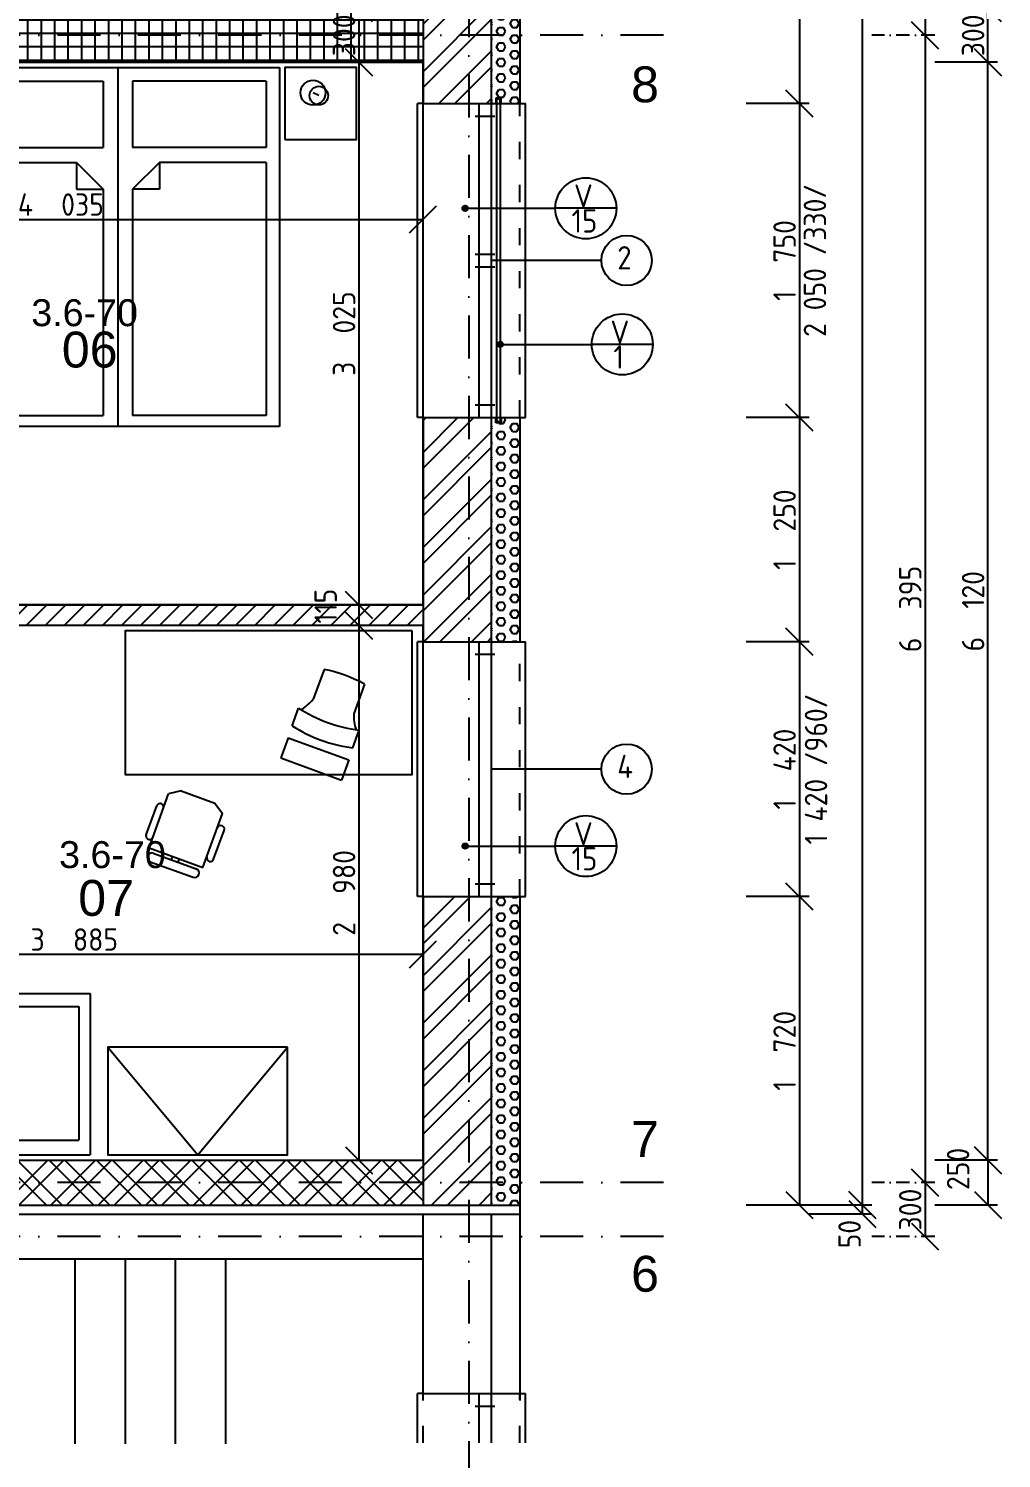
# Model space of a CAD drawing. Extents: x 4511820 to 5180432, y -1526536 to -944957.
# Drawn here: x 5153705 to 5159124, y -1137966 to -1129997 of the extents above; entities that cross this region are included whole.
import ezdxf

# ---------------------------------------------------------------- set-up
doc = ezdxf.new("R2010")
doc.units = 0
doc.header["$MEASUREMENT"] = 0
doc.linetypes.add('ACAD_ISO03W100', pattern=[30, 12, -18])
doc.linetypes.add('BODKOCIARKOVANA_3', pattern=[5.6, 3, -1.3, 0, -1.3])
doc.layers.get('0').update_dxf_attribs({"linetype": 'CONTINUOUS'})
doc.layers.get('Defpoints').update_dxf_attribs({"color": 61, "linetype": 'CONTINUOUS'})
for name, color, linetype in [('KÓTY', 4, 'CONTINUOUS'), ('MÚRY', 1, 'CONTINUOUS'), ('OKNÁ', 143, 'CONTINUOUS'), ('osi', 253, 'CONTINUOUS'), ('Plochy', 41, 'CONTINUOUS'), ('POPIS', 7, 'CONTINUOUS'), ('TENKÁ', 7, 'CONTINUOUS'), ('ZARIADENIE', 47, 'CONTINUOUS'), ('ŠRAFY', 82, 'CONTINUOUS')]:
    doc.layers.add(name, color=color, linetype=linetype)
doc.styles.add('ARIAL', font='arial.ttf')
doc.styles.add('styl1', font='arial.ttf')
doc.styles.add('STYLE1', font='isocp.shx')
doc.dimstyles.new('STANDARD-50', dxfattribs={"dimtxt": 125, "dimasz": 150, "dimexe": 10, "dimexo": 200, "dimgap": 20, "dimtad": 1, "dimdsep": 46, "dimlunit": 6, "dimtxsty": 'STYLE1', "dimblk1": 'OBLIQUE', "dimblk2": 'OBLIQUE', "dimsah": 1, "dimcen": 2.5, "dimse1": 1, "dimse2": 1, "dimadec": 0, "dimazin": 0, "dimtfac": 1, "dimtmove": 1, "dimatfit": 3, "dimldrblk": 'OBLIQUE', "dimfxl": 1, "dimtolj": 1, "dimtzin": 0, "dimarcsym": 0})
pattern_1 = [(45, (584112, 91563.12), (-132.5825215, 132.5825215), []), (45, (584200.39, 91563.12), (-132.5825215, 132.5825215), [])]

# ---------------------------------------------------------------- blocks, each defined once
blk = doc.blocks.new('_OBLIQUE')
at = {"color": 0, "linetype": 'ByBlock'}
blk.add_line((-0.5, -0.5), (0.5, 0.5), dxfattribs=at)
blk = doc.blocks.new('*D12549')
at = {"layer": 'Defpoints', "color": 0}
for p in [(5156282.5, -1110164.2), (5156282.5, -1136554.2), (5158349, -1136554.2)]:
    blk.add_point(p, dxfattribs=at)
at = {"layer": 'KÓTY', "color": 0, "lineweight": -2}
blk.add_line((5158349, -1110164.2), (5158349, -1136554.2), dxfattribs=at)
at = {"layer": 'KÓTY', "color": 0, "linetype": 'ByBlock', "lineweight": -2, "xscale": 150, "yscale": 150, "zscale": 150}
for p, rotation in [((5158349, -1110164.2), 90), ((5158349, -1136554.2), 270)]:
    blk.add_blockref('_OBLIQUE', p, dxfattribs=dict(at, rotation=rotation))
at = {"layer": 'KÓTY', "color": 0, "insert": (5158266.5, -1123359.2), "char_height": 125, "attachment_point": 5, "rotation": 90, "style": 'STYLE1'}
blk.add_mtext('\\A1;26ﾠ390', dxfattribs=at)
blk = doc.blocks.new('*D12554')
at = {"layer": 'Defpoints', "color": 0}
for p in [(5156157.5, -1123614.2), (5156157.5, -1130034.2), (5158699, -1130034.2)]:
    blk.add_point(p, dxfattribs=at)
at = {"layer": 'KÓTY', "color": 0, "lineweight": -2}
blk.add_line((5158699, -1123614.2), (5158699, -1130034.2), dxfattribs=at)
at = {"layer": 'KÓTY', "color": 0, "linetype": 'ByBlock', "lineweight": -2, "xscale": 150, "yscale": 150, "zscale": 150}
for p, rotation in [((5158699, -1123614.2), 90), ((5158699, -1130034.2), 270)]:
    blk.add_blockref('_OBLIQUE', p, dxfattribs=dict(at, rotation=rotation))
at = {"layer": 'KÓTY', "color": 0, "insert": (5158616.5, -1126824.2), "char_height": 125, "attachment_point": 5, "rotation": 90, "style": 'STYLE1'}
blk.add_mtext('\\A1;6ﾠ420', dxfattribs=at)
blk = doc.blocks.new('*D12555')
at = {"layer": 'Defpoints', "color": 0}
for p in [(5156157.5, -1130034.2), (5156157.5, -1136429.2), (5158699, -1136429.2)]:
    blk.add_point(p, dxfattribs=at)
at = {"layer": 'KÓTY', "color": 0, "lineweight": -2}
blk.add_line((5158699, -1130034.2), (5158699, -1136429.2), dxfattribs=at)
at = {"layer": 'KÓTY', "color": 0, "linetype": 'ByBlock', "lineweight": -2, "xscale": 150, "yscale": 150, "zscale": 150}
for p, rotation in [((5158699, -1130034.2), 90), ((5158699, -1136429.2), 270)]:
    blk.add_blockref('_OBLIQUE', p, dxfattribs=dict(at, rotation=rotation))
at = {"layer": 'KÓTY', "color": 0, "insert": (5158616.5, -1133231.7), "char_height": 125, "attachment_point": 5, "rotation": 90, "style": 'STYLE1'}
blk.add_mtext('\\A1;6ﾠ395', dxfattribs=at)
blk = doc.blocks.new('*D12556')
at = {"layer": 'Defpoints', "color": 0}
for p in [(5156157.5, -1136429.2), (5156157.5, -1136729.2), (5158699, -1136729.2)]:
    blk.add_point(p, dxfattribs=at)
at = {"layer": 'KÓTY', "color": 0, "lineweight": -2}
blk.add_line((5158699, -1136429.2), (5158699, -1136729.2), dxfattribs=at)
at = {"layer": 'KÓTY', "color": 0, "linetype": 'ByBlock', "lineweight": -2, "xscale": 150, "yscale": 150, "zscale": 150}
for p, rotation in [((5158699, -1136429.2), 90), ((5158699, -1136729.2), 270)]:
    blk.add_blockref('_OBLIQUE', p, dxfattribs=dict(at, rotation=rotation))
at = {"layer": 'KÓTY', "color": 0, "insert": (5158616.5, -1136579.2), "char_height": 125, "attachment_point": 5, "rotation": 90, "style": 'STYLE1'}
blk.add_mtext('\\A1;300', dxfattribs=at)
blk = doc.blocks.new('*D12557')
at = {"layer": 'Defpoints', "color": 0}
for p in [(5156442.5, -1136554.2), (5156442.5, -1136604.2), (5158349, -1136604.2)]:
    blk.add_point(p, dxfattribs=at)
at = {"layer": 'KÓTY', "color": 0, "lineweight": -2}
blk.add_line((5158349, -1136554.2), (5158349, -1136604.2), dxfattribs=at)
at = {"layer": 'KÓTY', "color": 0, "linetype": 'ByBlock', "lineweight": -2, "xscale": 150, "yscale": 150, "zscale": 150}
for p, rotation in [((5158349, -1136554.2), 90), ((5158349, -1136604.2), 270)]:
    blk.add_blockref('_OBLIQUE', p, dxfattribs=dict(at, rotation=rotation))
at = {"layer": 'KÓTY', "color": 0, "insert": (5158278.5, -1136716), "char_height": 125, "attachment_point": 5, "rotation": 90, "style": 'STYLE1'}
blk.add_mtext('\\A1;50', dxfattribs=at)
blk = doc.blocks.new('*D12569')
at = {"layer": 'Defpoints', "color": 0}
for p in [(5156282.5, -1128834.2), (5156282.5, -1130414.2), (5157999, -1130414.2)]:
    blk.add_point(p, dxfattribs=at)
at = {"layer": 'KÓTY', "color": 0, "lineweight": -2}
blk.add_line((5157999, -1128834.2), (5157999, -1130414.2), dxfattribs=at)
at = {"layer": 'KÓTY', "color": 0, "linetype": 'ByBlock', "lineweight": -2, "xscale": 150, "yscale": 150, "zscale": 150}
for p, rotation in [((5157999, -1128834.2), 90), ((5157999, -1130414.2), 270)]:
    blk.add_blockref('_OBLIQUE', p, dxfattribs=dict(at, rotation=rotation))
at = {"layer": 'KÓTY', "color": 0, "insert": (5157916.5, -1129624.2), "char_height": 125, "attachment_point": 5, "rotation": 90, "style": 'STYLE1'}
blk.add_mtext('\\A1;1ﾠ580', dxfattribs=at)
blk = doc.blocks.new('*D12570')
at = {"layer": 'Defpoints', "color": 0}
for p in [(5156282.5, -1130414.2), (5156282.5, -1132164.2), (5157999, -1132164.2)]:
    blk.add_point(p, dxfattribs=at)
at = {"layer": 'KÓTY', "color": 0, "lineweight": -2}
blk.add_line((5157999, -1130414.2), (5157999, -1132164.2), dxfattribs=at)
at = {"layer": 'KÓTY', "color": 0, "linetype": 'ByBlock', "lineweight": -2, "xscale": 150, "yscale": 150, "zscale": 150}
for p, rotation in [((5157999, -1130414.2), 90), ((5157999, -1132164.2), 270)]:
    blk.add_blockref('_OBLIQUE', p, dxfattribs=dict(at, rotation=rotation))
at = {"layer": 'KÓTY', "color": 0, "insert": (5157916.5, -1131289.2), "char_height": 125, "attachment_point": 5, "rotation": 90, "style": 'STYLE1'}
blk.add_mtext('\\A1;1ﾠ750', dxfattribs=at)
blk = doc.blocks.new('*D12571')
at = {"layer": 'Defpoints', "color": 0}
for p in [(5156282.5, -1132164.2), (5156282.5, -1133414.2), (5157999, -1133414.2)]:
    blk.add_point(p, dxfattribs=at)
at = {"layer": 'KÓTY', "color": 0, "lineweight": -2}
blk.add_line((5157999, -1132164.2), (5157999, -1133414.2), dxfattribs=at)
at = {"layer": 'KÓTY', "color": 0, "linetype": 'ByBlock', "lineweight": -2, "xscale": 150, "yscale": 150, "zscale": 150}
for p, rotation in [((5157999, -1132164.2), 90), ((5157999, -1133414.2), 270)]:
    blk.add_blockref('_OBLIQUE', p, dxfattribs=dict(at, rotation=rotation))
at = {"layer": 'KÓTY', "color": 0, "insert": (5157916.5, -1132789.2), "char_height": 125, "attachment_point": 5, "rotation": 90, "style": 'STYLE1'}
blk.add_mtext('\\A1;1ﾠ250', dxfattribs=at)
blk = doc.blocks.new('*D12572')
at = {"layer": 'Defpoints', "color": 0}
for p in [(5156282.5, -1133414.2), (5156282.5, -1134834.2), (5157999, -1134834.2)]:
    blk.add_point(p, dxfattribs=at)
at = {"layer": 'KÓTY', "color": 0, "lineweight": -2}
blk.add_line((5157999, -1133414.2), (5157999, -1134834.2), dxfattribs=at)
at = {"layer": 'KÓTY', "color": 0, "linetype": 'ByBlock', "lineweight": -2, "xscale": 150, "yscale": 150, "zscale": 150}
for p, rotation in [((5157999, -1133414.2), 90), ((5157999, -1134834.2), 270)]:
    blk.add_blockref('_OBLIQUE', p, dxfattribs=dict(at, rotation=rotation))
at = {"layer": 'KÓTY', "color": 0, "insert": (5157916.5, -1134124.2), "char_height": 125, "attachment_point": 5, "rotation": 90, "style": 'STYLE1'}
blk.add_mtext('\\A1;1ﾠ420', dxfattribs=at)
blk = doc.blocks.new('*D12573')
at = {"layer": 'Defpoints', "color": 0}
for p in [(5156282.5, -1134834.2), (5156282.5, -1136554.2), (5157999, -1136554.2)]:
    blk.add_point(p, dxfattribs=at)
at = {"layer": 'KÓTY', "color": 0, "lineweight": -2}
blk.add_line((5157999, -1134834.2), (5157999, -1136554.2), dxfattribs=at)
at = {"layer": 'KÓTY', "color": 0, "linetype": 'ByBlock', "lineweight": -2, "xscale": 150, "yscale": 150, "zscale": 150}
for p, rotation in [((5157999, -1134834.2), 90), ((5157999, -1136554.2), 270)]:
    blk.add_blockref('_OBLIQUE', p, dxfattribs=dict(at, rotation=rotation))
at = {"layer": 'KÓTY', "color": 0, "insert": (5157916.5, -1135694.2), "char_height": 125, "attachment_point": 5, "rotation": 90, "style": 'STYLE1'}
blk.add_mtext('\\A1;1ﾠ720', dxfattribs=at)
blk = doc.blocks.new('*D12596')
at = {"layer": 'Defpoints', "color": 0}
for p in [(5155902.5, -1130184.2), (5159049, -1130184.2), (5155902.5, -1136304.2)]:
    blk.add_point(p, dxfattribs=at)
at = {"layer": 'KÓTY', "color": 0, "lineweight": -2}
blk.add_line((5159049, -1136304.2), (5159049, -1130184.2), dxfattribs=at)
at = {"layer": 'KÓTY', "color": 0, "linetype": 'ByBlock', "lineweight": -2, "xscale": 150, "yscale": 150, "zscale": 150}
for p, rotation in [((5159049, -1130184.2), 90), ((5159049, -1136304.2), 270)]:
    blk.add_blockref('_OBLIQUE', p, dxfattribs=dict(at, rotation=rotation))
at = {"layer": 'KÓTY', "color": 0, "insert": (5158966.5, -1133244.2), "char_height": 125, "attachment_point": 5, "rotation": 90, "style": 'STYLE1'}
blk.add_mtext('\\A1;6ﾠ120', dxfattribs=at)
blk = doc.blocks.new('*D12597')
at = {"layer": 'Defpoints', "color": 0}
for p in [(5155902.5, -1136304.2), (5155902.5, -1136554.2), (5159049, -1136554.2)]:
    blk.add_point(p, dxfattribs=at)
at = {"layer": 'KÓTY', "color": 0, "lineweight": -2}
blk.add_line((5159049, -1136304.2), (5159049, -1136554.2), dxfattribs=at)
at = {"layer": 'KÓTY', "color": 0, "linetype": 'ByBlock', "lineweight": -2, "xscale": 150, "yscale": 150, "zscale": 150}
for p, rotation in [((5159049, -1136304.2), 90), ((5159049, -1136554.2), 270)]:
    blk.add_blockref('_OBLIQUE', p, dxfattribs=dict(at, rotation=rotation))
at = {"layer": 'KÓTY', "color": 0, "insert": (5158883, -1136352.5), "char_height": 125, "attachment_point": 5, "rotation": 90, "style": 'STYLE1'}
blk.add_mtext('\\A1;250', dxfattribs=at)
blk = doc.blocks.new('*D12598')
at = {"layer": 'Defpoints', "color": 0}
for p in [(5155902.5, -1129884.2), (5159049, -1129884.2), (5155902.5, -1130184.2)]:
    blk.add_point(p, dxfattribs=at)
at = {"layer": 'KÓTY', "color": 0, "lineweight": -2}
blk.add_line((5159049, -1130184.2), (5159049, -1129884.2), dxfattribs=at)
at = {"layer": 'KÓTY', "color": 0, "linetype": 'ByBlock', "lineweight": -2, "xscale": 150, "yscale": 150, "zscale": 150}
for p, rotation in [((5159049, -1129884.2), 90), ((5159049, -1130184.2), 270)]:
    blk.add_blockref('_OBLIQUE', p, dxfattribs=dict(at, rotation=rotation))
at = {"layer": 'KÓTY', "color": 0, "insert": (5158966.5, -1130034.2), "char_height": 125, "attachment_point": 5, "rotation": 90, "style": 'STYLE1'}
blk.add_mtext('\\A1;300', dxfattribs=at)
blk = doc.blocks.new('DVOJPOSTEL')
at = {"layer": 'ZARIADENIE', "ltscale": 0.25}
for p, q in [((4444359, -1314665.2), (4444359, -1312665.2)), ((4444359, -1312665.2), (4446159, -1312665.2)), ((4445259, -1312665.2), (4445259, -1314665.2)), ((4446159, -1312665.2), (4446159, -1314665.2)), ((4444139.6, -1312821.2), (4444171.8, -1312805.1)), ((4446378.4, -1312821.2), (4446346.2, -1312805.1)), ((4446159, -1314665.2), (4444359, -1314665.2))]:
    blk.add_line(p, q, dxfattribs=at)
at = {"layer": 'ZARIADENIE', "color": 76, "ltscale": 0.25}
for p, q in [((4444432.3, -1312741.6), (4445177.9, -1312741.6)), ((4444432.3, -1312741.6), (4444432.3, -1313110.9)), ((4445177.9, -1312741.6), (4445177.9, -1313110.9)), ((4446085.7, -1312741.6), (4445340.1, -1312741.6)), ((4445340.1, -1312741.6), (4445340.1, -1313110.9)), ((4446085.7, -1312741.6), (4446085.7, -1313110.9)), ((4444432.3, -1313110.9), (4445177.9, -1313110.9)), ((4446085.7, -1313110.9), (4445340.1, -1313110.9)), ((4444432.3, -1313193.6), (4444432.3, -1314603.6)), ((4444432.3, -1313193.6), (4445027.9, -1313193.6)), ((4445027.9, -1313193.6), (4445177.9, -1313343.6)), ((4445027.9, -1313193.6), (4445027.9, -1313343.6)), ((4445490.1, -1313193.6), (4445340.1, -1313343.6)), ((4446085.7, -1313193.6), (4445490.1, -1313193.6)), ((4445490.1, -1313193.6), (4445490.1, -1313343.6)), ((4446085.7, -1313193.6), (4446085.7, -1314603.6)), ((4445027.9, -1313343.6), (4445177.9, -1313343.6)), ((4445177.9, -1313343.6), (4445177.9, -1314603.6)), ((4445340.1, -1313343.6), (4445340.1, -1314603.6)), ((4445490.1, -1313343.6), (4445340.1, -1313343.6)), ((4444432.3, -1314603.6), (4445177.9, -1314603.6)), ((4446085.7, -1314603.6), (4445340.1, -1314603.6))]:
    blk.add_line(p, q, dxfattribs=at)
at = {"layer": 'ZARIADENIE'}
for points in [[(4444329, -1313065.2), (4443929, -1313065.2), (4443929, -1312665.2), (4444329, -1312665.2)], [(4446189, -1313065.2), (4446589, -1313065.2), (4446589, -1312665.2), (4446189, -1312665.2)]]:
    blk.add_lwpolyline(points, close=True, dxfattribs=at)
at = {"layer": 'ZARIADENIE', "ltscale": 0.25}
for centre, radius in [((4444139.6, -1312821.2), 51.9), ((4444171.8, -1312805.1), 69.7), ((4446346.2, -1312805.1), 69.7), ((4446378.4, -1312821.2), 51.9)]:
    blk.add_circle(centre, radius, dxfattribs=at)
blk = doc.blocks.new('JEDNOPOSTEL')
at = {"layer": 'ZARIADENIE', "ltscale": 0.25}
for p, q in [((4449069, -1322230.2), (4447069, -1322230.2)), ((4447069, -1323130.2), (4447069, -1322230.2)), ((4449069, -1322230.2), (4449069, -1323130.2)), ((4449069, -1323130.2), (4447069, -1323130.2)), ((4448913, -1323349.6), (4448929.1, -1323317.4))]:
    blk.add_line(p, q, dxfattribs=at)
at = {"layer": 'ZARIADENIE', "color": 76, "ltscale": 0.25}
for p, q in [((4448390.6, -1322311.3), (4447130.6, -1322311.3)), ((4447130.6, -1323056.9), (4447130.6, -1322311.3)), ((4448540.6, -1322461.3), (4448390.6, -1322311.3)), ((4448390.6, -1322461.3), (4448390.6, -1322311.3)), ((4448992.6, -1322311.3), (4448623.3, -1322311.3)), ((4448623.3, -1323056.9), (4448623.3, -1322311.3)), ((4448992.6, -1323056.9), (4448992.6, -1322311.3)), ((4448540.6, -1322461.3), (4448390.6, -1322461.3)), ((4448540.6, -1323056.9), (4448540.6, -1322461.3)), ((4448540.6, -1323056.9), (4447130.6, -1323056.9)), ((4448992.6, -1323056.9), (4448623.3, -1323056.9))]:
    blk.add_line(p, q, dxfattribs=at)
at = {"layer": 'ZARIADENIE'}
blk.add_lwpolyline([(4448669, -1323160.2), (4448669, -1323560.2), (4449069, -1323560.2), (4449069, -1323160.2)], close=True, dxfattribs=at)
at = {"layer": 'ZARIADENIE', "ltscale": 0.25}
for centre, radius in [((4448929.1, -1323317.4), 69.7), ((4448913, -1323349.6), 51.9)]:
    blk.add_circle(centre, radius, dxfattribs=at)
blk = doc.blocks.new('SKRINA')
at = {"layer": 'ZARIADENIE'}
for p, q in [((4449069, -1324645.2), (4448469, -1324145.2)), ((4448469, -1325145.2), (4449069, -1324645.2))]:
    blk.add_line(p, q, dxfattribs=at)
blk.add_lwpolyline([(4448469, -1324145.2), (4448469, -1325145.2), (4449069, -1325145.2), (4449069, -1324145.2)], close=True, dxfattribs=at)
blk = doc.blocks.new('*D18153')
at = {"layer": 'Defpoints', "color": 0}
for p in [(5155902.5, -1129884.2), (5155545, -1130184.2), (5155902.5, -1130184.2)]:
    blk.add_point(p, dxfattribs=at)
at = {"layer": 'KÓTY', "color": 0, "lineweight": -2}
blk.add_line((5155545, -1129884.2), (5155545, -1130184.2), dxfattribs=at)
at = {"layer": 'KÓTY', "color": 0, "linetype": 'ByBlock', "lineweight": -2, "xscale": 150, "yscale": 150, "zscale": 150}
for p, rotation in [((5155545, -1129884.2), 90), ((5155545, -1130184.2), 270)]:
    blk.add_blockref('_OBLIQUE', p, dxfattribs=dict(at, rotation=rotation))
at = {"layer": 'KÓTY', "color": 0, "insert": (5155462.5, -1130034.2), "char_height": 125, "attachment_point": 5, "rotation": 90, "style": 'STYLE1'}
blk.add_mtext('\\A1;300', dxfattribs=at)
blk = doc.blocks.new('*D18154')
at = {"layer": 'Defpoints', "color": 0}
for p in [(5155902.5, -1130184.2), (5155545, -1133209.2), (5155902.5, -1133209.2)]:
    blk.add_point(p, dxfattribs=at)
at = {"layer": 'KÓTY', "color": 0, "lineweight": -2}
blk.add_line((5155545, -1130184.2), (5155545, -1133209.2), dxfattribs=at)
at = {"layer": 'KÓTY', "color": 0, "linetype": 'ByBlock', "lineweight": -2, "xscale": 150, "yscale": 150, "zscale": 150}
for p, rotation in [((5155545, -1130184.2), 90), ((5155545, -1133209.2), 270)]:
    blk.add_blockref('_OBLIQUE', p, dxfattribs=dict(at, rotation=rotation))
at = {"layer": 'KÓTY', "color": 0, "insert": (5155462.5, -1131696.7), "char_height": 125, "attachment_point": 5, "rotation": 90, "style": 'STYLE1'}
blk.add_mtext('\\A1;3ﾠ025', dxfattribs=at)
blk = doc.blocks.new('*D18155')
at = {"layer": 'Defpoints', "color": 0}
for p in [(5155902.5, -1133209.2), (5155545, -1133324.2), (5155902.5, -1133324.2)]:
    blk.add_point(p, dxfattribs=at)
at = {"layer": 'KÓTY', "color": 0, "lineweight": -2}
blk.add_line((5155545, -1133209.2), (5155545, -1133324.2), dxfattribs=at)
at = {"layer": 'KÓTY', "color": 0, "linetype": 'ByBlock', "lineweight": -2, "xscale": 150, "yscale": 150, "zscale": 150}
for p, rotation in [((5155545, -1133209.2), 90), ((5155545, -1133324.2), 270)]:
    blk.add_blockref('_OBLIQUE', p, dxfattribs=dict(at, rotation=rotation))
at = {"layer": 'KÓTY', "color": 0, "insert": (5155360, -1133215.9), "char_height": 125, "attachment_point": 5, "rotation": 90, "style": 'STYLE1'}
blk.add_mtext('\\A1;115', dxfattribs=at)
blk = doc.blocks.new('*D18156')
at = {"layer": 'Defpoints', "color": 0}
for p in [(5155902.5, -1133324.2), (5155545, -1136304.2), (5155902.5, -1136304.2)]:
    blk.add_point(p, dxfattribs=at)
at = {"layer": 'KÓTY', "color": 0, "lineweight": -2}
blk.add_line((5155545, -1133324.2), (5155545, -1136304.2), dxfattribs=at)
at = {"layer": 'KÓTY', "color": 0, "linetype": 'ByBlock', "lineweight": -2, "xscale": 150, "yscale": 150, "zscale": 150}
for p, rotation in [((5155545, -1133324.2), 90), ((5155545, -1136304.2), 270)]:
    blk.add_blockref('_OBLIQUE', p, dxfattribs=dict(at, rotation=rotation))
at = {"layer": 'KÓTY', "color": 0, "insert": (5155462.5, -1134814.2), "char_height": 125, "attachment_point": 5, "rotation": 90, "style": 'STYLE1'}
blk.add_mtext('\\A1;2ﾠ980', dxfattribs=at)
blk = doc.blocks.new('*D18256')
at = {"layer": 'Defpoints', "color": 0}
for p in [(5151867.5, -1130184.2), (5155902.5, -1130184.2), (5155902.5, -1131060)]:
    blk.add_point(p, dxfattribs=at)
at = {"layer": 'KÓTY', "color": 0, "lineweight": -2}
blk.add_line((5151867.5, -1131060), (5155902.5, -1131060), dxfattribs=at)
at = {"layer": 'KÓTY', "color": 0, "linetype": 'ByBlock', "lineweight": -2, "xscale": 150, "yscale": 150, "zscale": 150, "rotation": 180}
blk.add_blockref('_OBLIQUE', (5151867.5, -1131060), dxfattribs=at)
at = {"layer": 'KÓTY', "color": 0, "linetype": 'ByBlock', "lineweight": -2, "xscale": 150, "yscale": 150, "zscale": 150}
blk.add_blockref('_OBLIQUE', (5155902.5, -1131060), dxfattribs=at)
at = {"layer": 'KÓTY', "color": 0, "insert": (5153885, -1130977.5), "char_height": 125, "attachment_point": 5, "style": 'STYLE1'}
blk.add_mtext('\\A1;4ﾠ035', dxfattribs=at)
blk = doc.blocks.new('*D18264')
at = {"layer": 'Defpoints', "color": 0}
for p in [(5155902.5, -1135156.5), (5152017.5, -1136304.2), (5155902.5, -1136304.2)]:
    blk.add_point(p, dxfattribs=at)
at = {"layer": 'KÓTY', "color": 0, "lineweight": -2}
blk.add_line((5152017.5, -1135156.5), (5155902.5, -1135156.5), dxfattribs=at)
at = {"layer": 'KÓTY', "color": 0, "linetype": 'ByBlock', "lineweight": -2, "xscale": 150, "yscale": 150, "zscale": 150, "rotation": 180}
blk.add_blockref('_OBLIQUE', (5152017.5, -1135156.5), dxfattribs=at)
at = {"layer": 'KÓTY', "color": 0, "linetype": 'ByBlock', "lineweight": -2, "xscale": 150, "yscale": 150, "zscale": 150}
blk.add_blockref('_OBLIQUE', (5155902.5, -1135156.5), dxfattribs=at)
at = {"layer": 'KÓTY', "color": 0, "insert": (5153960, -1135074), "char_height": 125, "attachment_point": 5, "style": 'STYLE1'}
blk.add_mtext('\\A1;3ﾠ885', dxfattribs=at)

msp = doc.modelspace()

# ---------------------------------------------------------------- hatches: boundary and pattern name
at = {"layer": 'TENKÁ'}
h = msp.add_hatch(color=256, dxfattribs=at)
h.dxf.hatch_style = 1
h.paths.add_polyline_path([(5156312.5, -1130414.191), (5156312.5, -1130389.191), (5156332.5, -1130389.191), (5156332.5, -1130414.191), (5156337.5, -1130414.191), (5156337.5, -1130384.191), (5156307.5, -1130384.191), (5156307.5, -1130414.191)])
h = msp.add_hatch(color=256, dxfattribs=at)
h.dxf.hatch_style = 1
h.paths.add_polyline_path([(5156151.827, -1130998.457, 2.41421356), (5156136.827, -1131013.457, 0.41421356)])
h = msp.add_hatch(color=256, dxfattribs=at)
h.dxf.hatch_style = 1
h.paths.add_polyline_path([(5156347.5, -1131757.191, 2.41421356), (5156332.5, -1131772.191, 0.41421356)])
h = msp.add_hatch(color=256, dxfattribs=at)
h.dxf.hatch_style = 1
h.paths.add_polyline_path([(5156312.5, -1132164.191), (5156312.5, -1132189.191), (5156332.5, -1132189.191), (5156332.5, -1132164.191), (5156337.5, -1132164.191), (5156337.5, -1132194.191), (5156307.5, -1132194.191), (5156307.5, -1132164.191)])
h = msp.add_hatch(color=256, dxfattribs=at)
h.dxf.hatch_style = 1
h.paths.add_polyline_path([(5156151.827, -1134553.457, 2.41421356), (5156136.827, -1134568.457, 0.41421356)])
at = {"layer": 'ŠRAFY'}
h = msp.add_hatch(dxfattribs=at)
h.set_pattern_fill('ANSI32', color=256, scale=500)
h.set_pattern_definition(pattern_1)
h.paths.add_polyline_path([(5156212.5, -1130414.191), (5156282.5, -1130414.191), (5156282.5, -1128834.191), (5156212.5, -1128834.191), (5155902.5, -1128834.191), (5155902.5, -1129884.191), (5155902.5, -1130184.191), (5155902.5, -1130414.191)])
h = msp.add_hatch(dxfattribs=at)
h.set_pattern_fill('HEX', color=256, scale=200)
h.paths.add_polyline_path([(5156442.5, -1130414.191), (5156442.5, -1128834.191), (5156282.5, -1128834.191), (5156282.5, -1130414.191)])
at = {"layer": 'ŠRAFY', "ltscale": 0.25}
h = msp.add_hatch(dxfattribs=at)
h.set_pattern_fill('ANSI37', color=256, scale=600, angle=45)
h.set_pattern_definition([(90, (-3307273.674, 668852.734), (-75, 1e-14), []), (180, (-3307273.674, 668852.734), (-1e-14, -75), [])])
h.paths.add_polyline_path([(5142982.5, -1130184.191), (5148272.5, -1130184.191), (5148387.5, -1130184.191), (5150612.5, -1130184.191), (5150637.5, -1130184.191), (5150752.5, -1130184.191), (5151752.5, -1130184.191), (5151867.5, -1130184.191), (5152437.5, -1130184.191), (5152467.5, -1130184.191), (5155902.5, -1130184.191), (5155902.5, -1129884.191), (5152117.5, -1129884.191), (5152087.5, -1129884.191), (5151517.5, -1129884.191), (5151402.5, -1129884.191), (5149177.5, -1129884.191), (5149152.5, -1129884.191), (5149037.5, -1129884.191), (5147287.5, -1129884.191), (5147172.5, -1129884.191), (5146572.5, -1129884.191), (5145972.5, -1129884.191), (5145372.5, -1129884.191), (5144217.5, -1129884.191), (5144042.5, -1129884.191), (5142982.5, -1129884.191)])
at = {"layer": 'ŠRAFY'}
h = msp.add_hatch(dxfattribs=at)
h.set_pattern_fill('ANSI32', color=256, scale=500)
h.set_pattern_definition(pattern_1)
h.paths.add_polyline_path([(5156282.5, -1133414.191), (5156282.5, -1132164.191), (5156212.5, -1132164.191), (5155902.5, -1132164.191), (5155902.5, -1133209.191), (5155902.5, -1133324.191), (5155902.5, -1133414.191), (5156212.5, -1133414.191)])
h = msp.add_hatch(dxfattribs=at)
h.set_pattern_fill('HEX', color=256, scale=200)
h.paths.add_polyline_path([(5156442.5, -1132164.191), (5156282.5, -1132164.191), (5156282.5, -1133414.191), (5156442.5, -1133414.191)])
at = {"layer": 'ŠRAFY', "ltscale": 0.25}
h = msp.add_hatch(dxfattribs=at)
h.set_pattern_fill('ANSI31', color=256, scale=600, style=0)
h.set_pattern_definition([(45, (515270.5, 303822), (-53.0330086, 53.0330086), [])])
h.paths.add_polyline_path([(5152017.5, -1133209.191), (5152017.5, -1133169.191), (5152017.5, -1133159.191), (5151902.5, -1133159.191), (5151902.5, -1133169.191), (5151902.5, -1133394.191), (5151902.5, -1133404.191), (5152017.5, -1133404.191), (5152017.5, -1133394.191), (5152017.5, -1133324.191), (5155902.5, -1133324.191), (5155902.5, -1133209.191)])
at = {"layer": 'ŠRAFY'}
h = msp.add_hatch(dxfattribs=at)
h.set_pattern_fill('ANSI32', color=256, scale=500)
h.set_pattern_definition(pattern_1)
h.paths.add_polyline_path([(5156282.5, -1134834.191), (5156212.5, -1134834.191), (5155902.5, -1134834.191), (5155902.5, -1136304.191), (5155902.5, -1136554.191), (5156282.5, -1136554.191)])
h = msp.add_hatch(dxfattribs=at)
h.set_pattern_fill('HEX', color=256, scale=200)
h.paths.add_polyline_path([(5156442.5, -1136554.191), (5156442.5, -1135057), (5156442.5, -1134834.191), (5156282.5, -1134834.191), (5156282.5, -1136554.191)])
h = msp.add_hatch(dxfattribs=at)
h.set_pattern_fill('ANSI32', color=256, scale=500, angle=90)
h.set_pattern_definition([(135, (515810.9, 44482.1), (-132.5825215, -132.5825215), []), (135, (515810.9, 44570.48), (-132.5825215, -132.5825215), [])])
h.paths.add_polyline_path([(5155902.5, -1136554.191), (5155902.5, -1136304.191), (5152017.5, -1136304.191), (5151902.5, -1136304.191), (5151902.5, -1136439.191), (5151902.5, -1136554.191), (5152402.5, -1136554.191)])
h = msp.add_hatch(dxfattribs=at)
h.set_pattern_fill('ANSI32', color=256, scale=500)
h.set_pattern_definition(pattern_1)
h.paths.add_polyline_path([(5155902.5, -1136554.191), (5155902.5, -1136304.191), (5152017.5, -1136304.191), (5151902.5, -1136304.191), (5151902.5, -1136439.191), (5151902.5, -1136554.191), (5152402.5, -1136554.191)])

# ---------------------------------------------------------------- linework, layer by layer
at = {"layer": 'KÓTY', "linetype": 'BODKOCIARKOVANA_3', "ltscale": 25}
for p, q in [((5158752.403, -1130034.191), (5158402.403, -1130034.191)), ((5158752.403, -1136429.191), (5158402.403, -1136429.191)), ((5158752.403, -1136729.191), (5158402.403, -1136729.191))]:
    msp.add_line(p, q, dxfattribs=at)
at = {"layer": 'KÓTY', "ltscale": 25}
for p, q in [((5159102.403, -1130184.191), (5158752.403, -1130184.191)), ((5159102.403, -1136304.191), (5158752.403, -1136304.191)), ((5158052.403, -1136554.191), (5157702.403, -1136554.191)), ((5158402.403, -1136554.191), (5158052.403, -1136554.191)), ((5159102.403, -1136554.191), (5158752.403, -1136554.191)), ((5158402.403, -1136604.191), (5158052.403, -1136604.191))]:
    msp.add_line(p, q, dxfattribs=at)
at = {"layer": 'KÓTY', "ltscale": 0.25}
for p, q in [((5158052.403, -1130414.191), (5157702.403, -1130414.191)), ((5158052.403, -1132164.191), (5157702.403, -1132164.191)), ((5158052.403, -1133414.191), (5157702.403, -1133414.191)), ((5158052.403, -1134834.191), (5157702.403, -1134834.191))]:
    msp.add_line(p, q, dxfattribs=at)
at = {"layer": 'MÚRY'}
for p, q in [((5156442.5, -1128804.191), (5156442.5, -1130414.191)), ((5156442.5, -1128834.191), (5156442.5, -1130414.191)), ((5151867.5, -1130184.191), (5155902.5, -1130184.191)), ((5155902.5, -1130184.191), (5155902.5, -1130414.191)), ((5155902.5, -1130414.191), (5156442.5, -1130414.191)), ((5155902.5, -1132164.191), (5155902.5, -1133209.191)), ((5155902.5, -1132164.191), (5156442.5, -1132164.191)), ((5156442.5, -1132164.191), (5156442.5, -1133414.191)), ((5156442.5, -1132164.191), (5156442.5, -1133414.191)), ((5155902.5, -1133209.191), (5152017.5, -1133209.191)), ((5155902.5, -1133324.191), (5152017.5, -1133324.191)), ((5155902.5, -1133324.191), (5155902.5, -1133414.191)), ((5155902.5, -1133414.191), (5156442.5, -1133414.191)), ((5155902.5, -1134834.191), (5155902.5, -1136304.191)), ((5155902.5, -1134834.191), (5156442.5, -1134834.191)), ((5156442.5, -1134834.191), (5156442.5, -1137644.191)), ((5156442.5, -1135057), (5156442.5, -1137604.191)), ((5152017.5, -1136304.191), (5155902.5, -1136304.191)), ((5152402.5, -1136854.191), (5155902.5, -1136854.191)), ((5155902.5, -1137644.191), (5155902.5, -1136854.191)), ((5155902.5, -1137604.191), (5155902.5, -1136854.191)), ((5155902.5, -1137604.191), (5156442.5, -1137604.191))]:
    msp.add_line(p, q, dxfattribs=at)
at = {"layer": 'OKNÁ', "ltscale": 0.25}
for p, q in [((5156212.5, -1130414.191), (5156212.5, -1132164.191)), ((5156282.5, -1130414.191), (5156282.5, -1132164.191)), ((5156312.5, -1130414.191), (5156312.5, -1132164.191)), ((5156312.5, -1130414.191), (5156312.5, -1132164.191)), ((5156332.5, -1130414.191), (5156332.5, -1132164.191)), ((5156192.5, -1130484.191), (5156302.5, -1130484.191)), ((5156192.5, -1130484.191), (5156302.5, -1130484.191)), ((5156192.5, -1131254.191), (5156302.5, -1131254.191)), ((5156192.5, -1131254.191), (5156302.5, -1131254.191)), ((5156192.5, -1131324.191), (5156302.5, -1131324.191)), ((5156192.5, -1131324.191), (5156302.5, -1131324.191)), ((5156896.354, -1131289.191), (5156282.5, -1131289.191)), ((5156192.5, -1132094.191), (5156302.5, -1132094.191)), ((5156192.5, -1132094.191), (5156302.5, -1132094.191)), ((5156192.5, -1133484.191), (5156302.5, -1133484.191)), ((5156192.5, -1133484.191), (5156302.5, -1133484.191)), ((5156212.5, -1133414.191), (5156212.5, -1134834.191)), ((5156282.5, -1133414.191), (5156282.5, -1134834.191)), ((5156896.354, -1134124.191), (5156282.5, -1134124.191)), ((5156192.5, -1134764.191), (5156302.5, -1134764.191)), ((5156192.5, -1134764.191), (5156302.5, -1134764.191)), ((5156212.5, -1137604.191), (5156212.5, -1137880.191)), ((5156282.5, -1137604.191), (5156282.5, -1137880.191)), ((5156192.5, -1137674.191), (5156302.5, -1137674.191)), ((5156192.5, -1137674.191), (5156302.5, -1137674.191))]:
    msp.add_line(p, q, dxfattribs=at)
for centre in [(5157036.354, -1131289.191), (5157036.354, -1134124.191)]:
    msp.add_circle(centre, 140, dxfattribs=at)
at = {"layer": 'osi', "linetype": 'BODKOCIARKOVANA_3', "ltscale": 80}
for p, q in [((5156157.5, -1109191.097), (5156157.5, -1141119)), ((5157242.5, -1130034.191), (5093572.5, -1130034.191)), ((5157242.5, -1136429.191), (5093572.5, -1136429.191)), ((5157242.5, -1136729.191), (5093572.5, -1136729.191))]:
    msp.add_line(p, q, dxfattribs=at)
at = {"layer": 'Plochy'}
for points in [[(5155902.5, -1130184.191), (5151867.5, -1130184.191), (5151867.5, -1132069.191), (5152017.5, -1132069.191), (5152017.5, -1133209.191), (5155902.5, -1133209.191)], [(5155902.5, -1133324.191), (5152017.5, -1133324.191), (5152017.5, -1136304.191), (5155902.5, -1136304.191)]]:
    msp.add_lwpolyline(points, close=True, dxfattribs=at)
at = {"layer": 'TENKÁ'}
for p, q in [((5156282.5, -1128804.191), (5156282.5, -1130414.191)), ((5156282.5, -1128834.191), (5156282.5, -1130414.191)), ((5155902.5, -1129884.191), (5155902.5, -1130184.191)), ((5156337.5, -1130384.191), (5156307.5, -1130384.191)), ((5156307.5, -1130384.191), (5156307.5, -1130414.191)), ((5156312.5, -1130414.191), (5156312.5, -1130384.191)), ((5156332.5, -1130389.191), (5156312.5, -1130389.191)), ((5156312.5, -1130389.191), (5156312.5, -1130414.191)), ((5156332.5, -1130414.191), (5156332.5, -1130389.191)), ((5156337.5, -1130414.191), (5156337.5, -1130384.191)), ((5156282.5, -1132164.191), (5156282.5, -1133414.191)), ((5156282.5, -1132164.191), (5156282.5, -1133414.191)), ((5156307.5, -1132194.191), (5156307.5, -1132164.191)), ((5156337.5, -1132194.191), (5156307.5, -1132194.191)), ((5156312.5, -1132164.191), (5156312.5, -1132194.191)), ((5156312.5, -1132189.191), (5156312.5, -1132164.191)), ((5156332.5, -1132189.191), (5156312.5, -1132189.191)), ((5156332.5, -1132164.191), (5156332.5, -1132189.191)), ((5156337.5, -1132164.191), (5156337.5, -1132194.191)), ((5155902.5, -1133209.191), (5155902.5, -1133324.191)), ((5156282.5, -1134834.191), (5156282.5, -1136554.191)), ((5155902.5, -1136304.191), (5155902.5, -1136554.191)), ((5152402.5, -1136554.191), (5156442.5, -1136554.191)), ((5152402.5, -1136604.191), (5156442.5, -1136604.191)), ((5155902.5, -1136854.191), (5155902.5, -1136604.191)), ((5156282.5, -1136604.191), (5156282.5, -1137644.191)), ((5156282.5, -1136604.191), (5156282.5, -1137604.191)), ((5153962.5, -1136854.191), (5153962.5, -1137884.191)), ((5154242.5, -1136854.191), (5154242.5, -1137884.191)), ((5154522.5, -1136854.191), (5154522.5, -1137884.191)), ((5154802.5, -1136854.191), (5154802.5, -1137884.191))]:
    msp.add_line(p, q, dxfattribs=at)
at = {"layer": 'TENKÁ', "ltscale": 0.25}
for p, q in [((5155872.5, -1132164.191), (5155872.5, -1130414.191)), ((5155902.5, -1130414.191), (5155872.5, -1130414.191)), ((5156442.5, -1130414.191), (5156472.5, -1130414.191)), ((5156472.5, -1132164.191), (5156472.5, -1130414.191)), ((5156136.827, -1130998.457), (5156639.229, -1130998.457)), ((5156979.229, -1130998.457), (5156639.229, -1130998.457)), ((5156332.5, -1131757.191), (5156842.336, -1131757.191)), ((5157182.336, -1131757.191), (5156842.336, -1131757.191)), ((5155902.5, -1132164.191), (5155872.5, -1132164.191)), ((5156442.5, -1132164.191), (5156472.5, -1132164.191)), ((5155872.5, -1134834.191), (5155872.5, -1133414.191)), ((5155902.5, -1133414.191), (5155872.5, -1133414.191)), ((5156442.5, -1133414.191), (5156472.5, -1133414.191)), ((5156472.5, -1134834.191), (5156472.5, -1133414.191)), ((5156136.827, -1134553.457), (5156639.229, -1134553.457)), ((5156979.229, -1134553.457), (5156639.229, -1134553.457)), ((5155902.5, -1134834.191), (5155872.5, -1134834.191)), ((5156442.5, -1134834.191), (5156472.5, -1134834.191)), ((5155872.5, -1137880.191), (5155872.5, -1137604.191)), ((5155902.5, -1137604.191), (5155872.5, -1137604.191)), ((5156442.5, -1137604.191), (5156472.5, -1137604.191)), ((5156472.5, -1137880.191), (5156472.5, -1137604.191))]:
    msp.add_line(p, q, dxfattribs=at)
at = {"layer": 'TENKÁ', "linetype": 'ACAD_ISO03W100', "ltscale": 8}
for p, q in [((5155902.5, -1132164.191), (5155902.5, -1130414.191)), ((5156442.5, -1132164.191), (5156442.5, -1130414.191)), ((5155902.5, -1134834.191), (5155902.5, -1133414.191)), ((5156442.5, -1134834.191), (5156442.5, -1133414.191)), ((5155902.5, -1137880.191), (5155902.5, -1137604.191)), ((5156442.5, -1137880.191), (5156442.5, -1137604.191))]:
    msp.add_line(p, q, dxfattribs=at)
at = {"layer": 'TENKÁ', "ltscale": 0.25}
for centre in [(5156809.229, -1130998.457), (5157012.336, -1131757.191), (5156809.229, -1134553.457)]:
    msp.add_circle(centre, 170, dxfattribs=at)
at = {"layer": 'TENKÁ'}
for centre in [(5156136.827, -1130998.457), (5156332.5, -1131757.191), (5156136.827, -1134553.457)]:
    msp.add_circle(centre, 15, dxfattribs=at)
at = {"layer": 'ZARIADENIE', "color": 8, "ltscale": 0.25}
for p, q in [((5155351.08, -1133568.39), (5155290.559, -1133734.668)), ((5155576.606, -1133650.475), (5155516.086, -1133816.752)), ((5155172.952, -1133882.362), (5155208.792, -1133783.893)), ((5155150.884, -1133949.041), (5155109.842, -1134061.804)), ((5155150.884, -1133949.041), (5155489.174, -1134072.168)), ((5155511.242, -1134005.489), (5155547.081, -1133907.021)), ((5155109.842, -1134061.804), (5155448.131, -1134184.931)), ((5155489.174, -1134072.168), (5155448.131, -1134184.931))]:
    msp.add_line(p, q, dxfattribs=at)
at = {"layer": 'ZARIADENIE', "color": 33, "ltscale": 0.25}
for p, q in [((5154376.018, -1134563.07), (5154485.465, -1134262.368)), ((5154555.527, -1134245.302), (5154485.465, -1134262.368)), ((5154555.527, -1134245.302), (5154743.466, -1134313.706)), ((5154360.17, -1134489.661), (5154418.755, -1134328.701)), ((5154743.466, -1134313.706), (5154786.166, -1134371.815)), ((5154676.72, -1134672.516), (5154786.166, -1134371.815)), ((5154736.047, -1134626.469), (5154794.632, -1134465.509)), ((5154376.018, -1134563.07), (5154676.72, -1134672.516)), ((5154399.993, -1134593.079), (5154639.064, -1134680.094)), ((5154382.892, -1134640.064), (5154621.963, -1134727.079)), ((5154500.735, -1134629.746), (5154507.575, -1134610.953)), ((5154538.322, -1134643.427), (5154545.163, -1134624.633))]:
    msp.add_line(p, q, dxfattribs=at)
at = {"layer": 'ZARIADENIE'}
msp.add_lwpolyline([(5155842.5, -1133354.191), (5154242.5, -1133354.191), (5154242.5, -1134154.191), (5155842.5, -1134154.191)], close=True, dxfattribs=at)
at = {"layer": 'ZARIADENIE', "color": 8, "ltscale": 0.25}
for centre, radius, start, end in [((5155186.405, -1134371.685), 820, 61.5850319, 78.4149681), ((5155651.553, -1133093.703), 820, 237.3196165, 262.6803835), ((5155080.933, -1133564.217), 270.179, 301.9719025, 320.8849629), ((5155615.713, -1133192.172), 820, 237.3196165, 262.6803835), ((5155786.232, -1133820.925), 270.179, 179.1150371, 198.0280976)]:
    msp.add_arc(centre, radius, start, end, dxfattribs=at)
at = {"layer": 'ZARIADENIE', "color": 33, "ltscale": 0.25}
for centre, radius, start, end in [((5154437.548, -1134335.541), 20, 340, 160), ((5154775.838, -1134458.668), 20, 340, 160), ((5154378.964, -1134496.501), 20, 160, 340), ((5154391.442, -1134616.572), 25, 70, 250), ((5154630.514, -1134703.587), 25, 250, 70), ((5154717.253, -1134619.628), 20, 160, 340)]:
    msp.add_arc(centre, radius, start, end, dxfattribs=at)

# ---------------------------------------------------------------- block references
at = {"layer": 'ZARIADENIE', "color": 2}
msp.add_blockref('DVOJPOSTEL', (708943.5, 182451), dxfattribs=at)
for name, p, rotation in [('JEDNOPOSTEL', (9601116.5, -2458504.383), 180), ('SKRINA', (6479292.691, 3312794.809), 270)]:
    msp.add_blockref(name, p, dxfattribs=dict(at, rotation=rotation))

# ---------------------------------------------------------------- texts
at = {"layer": 'KÓTY', "char_height": 125, "attachment_point": 5, "rotation": 90, "style": 'STYLE1'}
for s, insert in [('\\A1;2 050 /330/', (5158085.457, -1131289.191)), ('\\A1;1 420 /960/', (5158091.457, -1134124.191))]:
    msp.add_mtext(s, dxfattribs=dict(at, insert=insert))
at = {"layer": 'POPIS', "lineweight": 40, "ltscale": 0.25, "style": 'ARIAL'}
for s, height, p in [('3.6-70', 150, (5153720.269, -1131655.27)), ('06', 200, (5153890.311, -1131885.77)), ('3.6-70', 150, (5153875.269, -1134675.77)), ('07', 200, (5153981.811, -1134942.27))]:
    msp.add_text(s, height=height, dxfattribs=at).set_placement(p)
at = {"layer": 'TENKÁ', "ltscale": 0.25, "style": 'styl1'}
for s, p in [('8', (5157061.554, -1130407.461)), ('7', (5157061.554, -1136286.289)), ('6', (5157061.554, -1137036.961))]:
    msp.add_text(s, height=200, dxfattribs=at).set_placement(p)
at = {"layer": 'TENKÁ', "style": 'STYLE1'}
for s, p in [('V', (5156743.199, -1130994.957)), ('15', (5156729.699, -1131133.594)), ('2', (5156984.323, -1131339.191)), ('V', (5156946.306, -1131753.691)), ('1', (5156962.806, -1131892.328)), ('4', (5156984.323, -1134174.191)), ('V', (5156743.199, -1134549.957)), ('15', (5156729.699, -1134688.594))]:
    msp.add_text(s, height=130, dxfattribs=at).set_placement(p)

# ---------------------------------------------------------------- dimensions: what is measured, and where the dimension line sits
at = {"layer": 'KÓTY'}
for base, p1, p2, picture, middle in [((5158349, -1136554.191), (5156282.5, -1110164.191), (5156282.5, -1136554.191), '*D12549', (5158266.457, -1123359.191)), ((5158699, -1130034.191), (5156157.5, -1123614.191), (5156157.5, -1130034.191), '*D12554', (5158616.457, -1126824.191)), ((5157999, -1130414.191), (5156282.5, -1128834.191), (5156282.5, -1130414.191), '*D12569', (5157916.457, -1129624.191)), ((5155545, -1130184.191), (5155902.5, -1129884.191), (5155902.5, -1130184.191), '*D18153', (5155462.5, -1130034.191)), ((5159049, -1129884.191), (5155902.5, -1130184.191), (5155902.5, -1129884.191), '*D12598', (5158966.5, -1130034.191)), ((5158699, -1136429.191), (5156157.5, -1130034.191), (5156157.5, -1136429.191), '*D12555', (5158616.457, -1133231.691)), ((5155545, -1133209.191), (5155902.5, -1130184.191), (5155902.5, -1133209.191), '*D18154', (5155462.457, -1131696.691)), ((5159049, -1130184.191), (5155902.5, -1136304.191), (5155902.5, -1130184.191), '*D12596', (5158966.457, -1133244.191)), ((5157999, -1132164.191), (5156282.5, -1130414.191), (5156282.5, -1132164.191), '*D12570', (5157916.457, -1131289.191)), ((5157999, -1133414.191), (5156282.5, -1132164.191), (5156282.5, -1133414.191), '*D12571', (5157916.457, -1132789.191)), ((5155545, -1133324.191), (5155902.5, -1133209.191), (5155902.5, -1133324.191), '*D18155', (5155360, -1133215.941)), ((5155545, -1136304.191), (5155902.5, -1133324.191), (5155902.5, -1136304.191), '*D18156', (5155462.457, -1134814.191)), ((5157999, -1134834.191), (5156282.5, -1133414.191), (5156282.5, -1134834.191), '*D12572', (5157916.457, -1134124.191)), ((5157999, -1136554.191), (5156282.5, -1134834.191), (5156282.5, -1136554.191), '*D12573', (5157916.457, -1135694.191)), ((5158699, -1136729.191), (5156157.5, -1136429.191), (5156157.5, -1136729.191), '*D12556', (5158616.5, -1136579.191))]:
    dim = msp.add_linear_dim(base=base, p1=p1, p2=p2, angle=90, dimstyle='STANDARD-50', dxfattribs=at)
    dim.commit()
    dim.dimension.update_dxf_attribs({"geometry": picture, "text_midpoint": middle})
for base, p1, p2, picture, middle in [((5155902.5, -1131060), (5151867.5, -1130184.191), (5155902.5, -1130184.191), '*D18256', (5153885, -1130977.457)), ((5155902.5, -1135156.5), (5152017.5, -1136304.191), (5155902.5, -1136304.191), '*D18264', (5153960, -1135073.957))]:
    dim = msp.add_linear_dim(base=base, p1=p1, p2=p2, dimstyle='STANDARD-50', dxfattribs=at)
    dim.commit()
    dim.dimension.update_dxf_attribs({"geometry": picture, "text_midpoint": middle})
for base, p1, p2, picture, middle in [((5159049, -1136554.191), (5155902.5, -1136304.191), (5155902.5, -1136554.191), '*D12597', (5158965.5, -1136352.5)), ((5158349, -1136604.191), (5156442.5, -1136554.191), (5156442.5, -1136604.191), '*D12557', (5158361, -1136716))]:
    dim = msp.add_linear_dim(base=base, p1=p1, p2=p2, angle=90, dimstyle='STANDARD-50', dxfattribs=at)
    dim.commit()
    dim.dimension.update_dxf_attribs({"geometry": picture, "text_midpoint": middle, "dimtype": 160})

doc.saveas('drawing.dxf')
